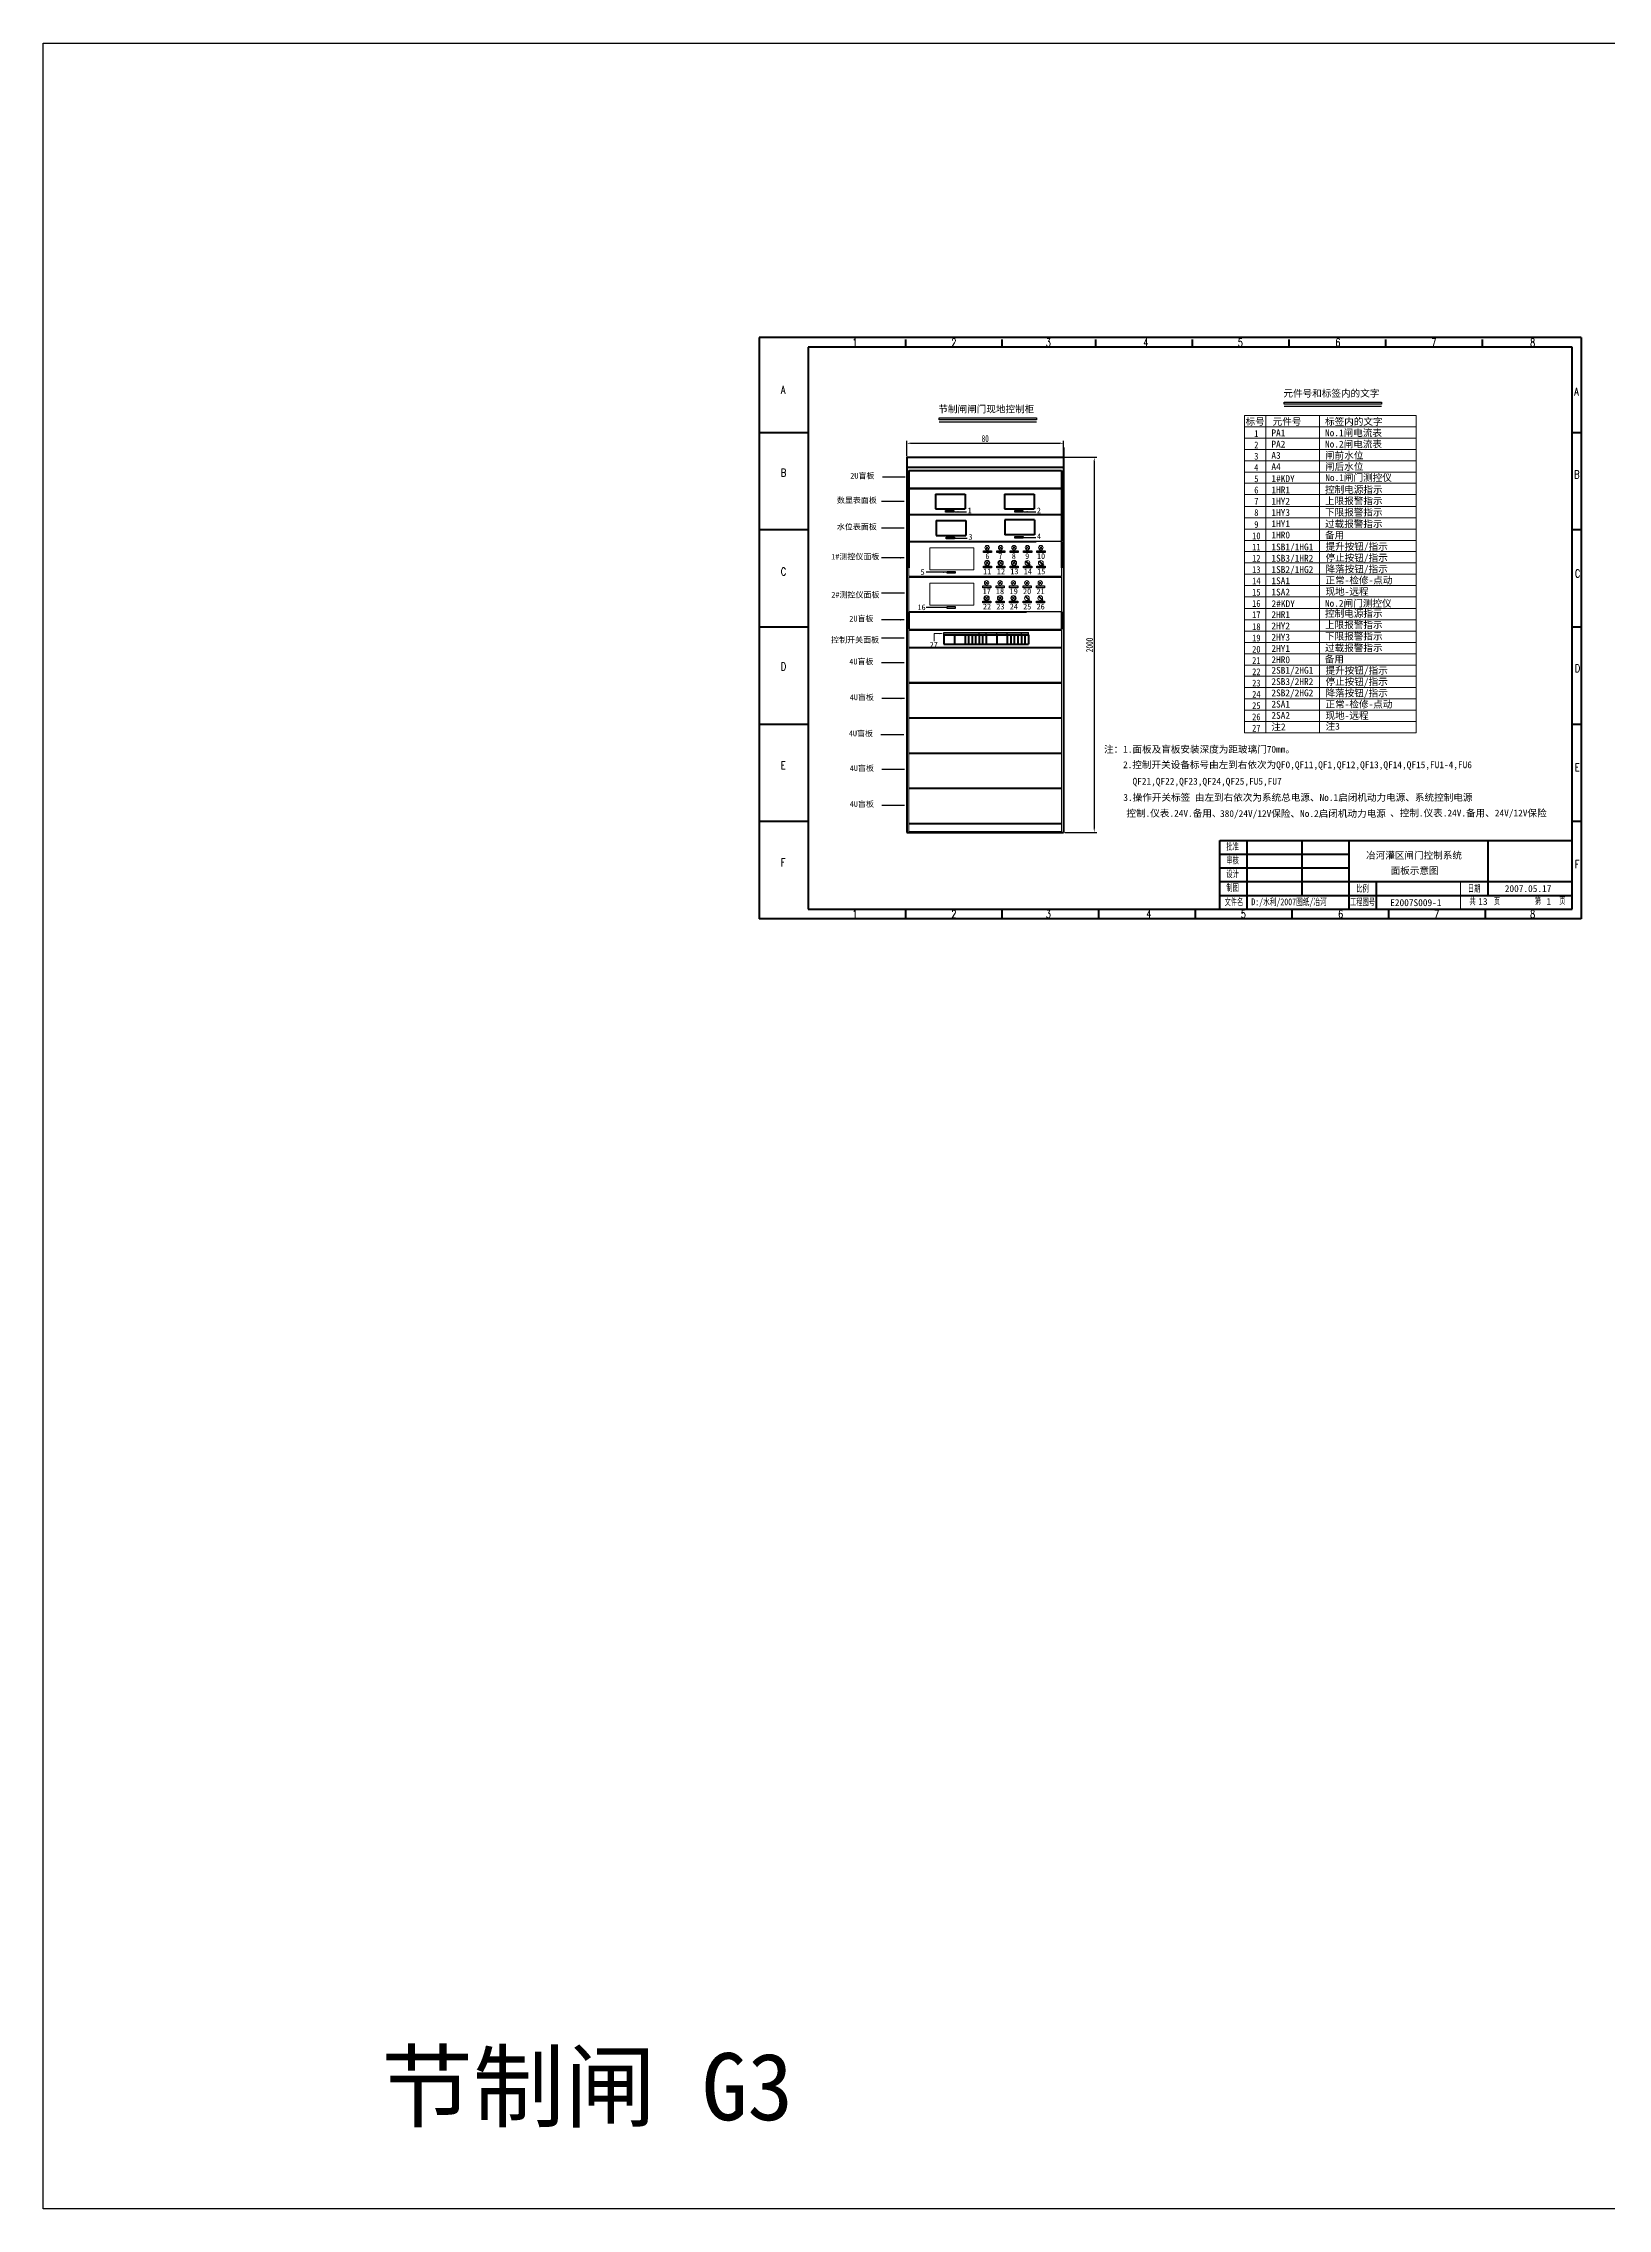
# Model space of a CAD drawing. Header units: millimetres. Extents: x 351 to 10319, y -5939 to 5511.
# Drawn here: x 2031 to 2831, y -4286 to -3180 of the extents above; entities that cross this region are included whole.
import ezdxf
from ezdxf.enums import TextEntityAlignment as Align

# ---------------------------------------------------------------- set-up
doc = ezdxf.new("R2010")
doc.units = ezdxf.units.MM
for name, color, linetype in [('40', 7, 'Continuous'), ('41', 7, 'Continuous'), ('DIM', 7, 'Continuous')]:
    doc.layers.add(name, color=color, linetype=linetype)
doc.styles.add('HZ', font='txt.shx', dxfattribs={"width": 0.65, "bigfont": 'hztxt.shx'})
doc.styles.add('song', font='SimSun.ttf', dxfattribs={"width": 0.65})
doc.styles.add('仿宋', font='SIMFANG.TTF', dxfattribs={"width": 0.65})
doc.dimstyles.new('ISO-25', dxfattribs={"dimtxt": 3.5, "dimasz": 2, "dimexe": 1.25, "dimexo": 0.625, "dimtad": 1, "dimtoh": 1, "dimtxsty": 'song', "dimcen": 2.5, "dimadec": 0, "dimazin": 0, "dimtfac": 1, "dimtmove": 0, "dimatfit": 3, "dimfxl": 0, "dimarcsym": 0})

# ---------------------------------------------------------------- blocks, each defined once
blk = doc.blocks.new('A3图框')
at = {"color": 0, "lineweight": 50}
for p, q in [((167.9, 122.9), (-252.1, 122.9)), ((-177.4, 121.9), (-177.4, 117.9)), ((-128.1, 121.9), (-128.1, 117.9)), ((-80.2, 121.9), (-80.2, 117.9)), ((-30.8, 121.9), (-30.8, 117.9)), ((18.5, 121.9), (18.5, 117.9)), ((67.9, 121.9), (67.9, 117.9)), ((117.3, 121.9), (117.3, 117.9)), ((-227.1, 74.2), (-252.1, 74.2)), ((167.9, 74.2), (163.3, 74.2)), ((-227.1, 24.6), (-252.1, 24.6)), ((167.9, 24.6), (163.3, 24.6)), ((-227.1, -25.1), (-252.1, -25.1)), ((167.5, -25.1), (163.3, -25.1)), ((-227.1, -74.8), (-252.1, -74.8)), ((167.9, -74.8), (163.3, -74.8)), ((-227.1, -124.4), (-252.1, -124.4)), ((167.9, -124.4), (163.3, -124.4)), ((167.9, -174.1), (-252.1, -174.1)), ((-177.4, -169.1), (-177.4, -174.1)), ((-128.1, -169.1), (-128.1, -174.1)), ((-78.7, -169.1), (-78.7, -174.1)), ((-29.3, -169.1), (-29.3, -174.1)), ((20, -169.1), (20, -174.1)), ((69.4, -169.1), (69.4, -174.1)), ((118.8, -169.1), (118.8, -174.1))]:
    blk.add_line(p, q, dxfattribs=at)
at = {"lineweight": 20}
blk.add_line((106.3, -155.1), (106.3, -169.1), dxfattribs=at)
at = {"layer": '40', "color": 0, "lineweight": 50}
for p, q in [((163.3, 117.9), (-227.1, 117.9)), ((163.3, -169.1), (163.3, 117.9)), ((-16.7, -134.1), (163.3, -134.1)), ((-16.7, -169.1), (-16.7, -134.1)), ((-16.7, -141.1), (49.3, -141.1)), ((-2.7, -169.1), (-2.7, -134.1)), ((25.3, -162.1), (25.3, -134.1)), ((49.3, -169.1), (49.3, -134.1)), ((120.3, -162.1), (120.3, -134.1)), ((-16.7, -148.1), (49.3, -148.1)), ((-16.7, -155.1), (163.3, -155.1)), ((-16.7, -162.1), (163.3, -162.1)), ((63.3, -169.1), (63.3, -155.1)), ((63.3, -169.1), (63.3, -155.1)), ((120.3, -162.1), (120.3, -155.1)), ((-227.1, -169.1), (163.3, -169.1))]:
    blk.add_line(p, q, dxfattribs=at)
at = {"layer": '41', "color": 0, "lineweight": 50}
for p, q in [((-252.1, 122.9), (-252.1, -174.1)), ((167.9, 122.9), (167.9, -174.1)), ((-227.1, 117.9), (-227.1, -169.1))]:
    blk.add_line(p, q, dxfattribs=at)
at = {"color": 0, "lineweight": 50, "style": 'HZ', "width": 0.75}
for s, p in [('1', (-204.5, 118.3)), ('2', (-153.9, 118.3)), ('3', (-105.6, 118.3)), ('4', (-55.8, 118.3)), ('5', (-7.5, 118.3)), ('6', (42.3, 118.3)), ('7', (91.3, 118.3)), ('8', (141.8, 118.3)), ('A', (-241, 94.1)), ('A', (164.3, 93.2)), ('B', (-241, 51.8)), ('B', (164.3, 50.9)), ('C', (-241, 1.3)), ('C', (164.7, 0.3)), ('D', (-241, -47.2)), ('D', (164.7, -48.1)), ('E', (-241, -97.7)), ('E', (164.7, -98.7)), ('F', (-241, -147.3)), ('F', (164.7, -148.2)), ('1', (-204.5, -173.6)), ('2', (-153.9, -173.6)), ('3', (-105.6, -173.6)), ('4', (-54.3, -173.6)), ('5', (-6, -173.6)), ('6', (43.7, -173.6)), ('7', (92.8, -173.6)), ('8', (141.8, -173.6))]:
    blk.add_text(s, height=4, dxfattribs=at).set_placement(p)
at = {"layer": '41', "color": 0, "lineweight": 20, "style": '仿宋', "width": 0.65}
for s, p in [('批准', (-13.4, -138.9)), ('审核', (-13.4, -145.9)), ('设计', (-13.4, -152.9)), ('文件名', (-14.3, -167.2)), ('制图', (-13.4, -159.9)), ('工程图号', (49.8, -167.2)), ('比例', (53, -160.3)), ('日期', (110, -160.3)), ('共     页', (110.8, -166.8)), ('第     页', (144.2, -166.6))]:
    blk.add_text(s, height=3.5, dxfattribs=at).set_placement(p)
blk = doc.blocks.new('*D90')
at = {"color": 0, "lineweight": -2}
for p, q in [((2472.6, -3390.7), (2472.6, -3382.9)), ((2474.6, -3384.2), (2550.6, -3384.2)), ((2552.6, -3390.7), (2552.6, -3382.9))]:
    blk.add_line(p, q, dxfattribs=at)
at = {"color": 0}
for points in [[(2474.6, -3383.8), (2474.6, -3384.5), (2472.6, -3384.2)], [(2550.6, -3383.8), (2550.6, -3384.5), (2552.6, -3384.2)]]:
    blk.add_solid(points, dxfattribs=at)
at = {"layer": 'Defpoints', "color": 0}
for p in [(2552.6, -3384.2), (2472.6, -3391.3), (2552.6, -3391.3)]:
    blk.add_point(p, dxfattribs=at)
at = {"color": 0, "insert": (2512.6, -3381.8), "char_height": 3.5, "attachment_point": 5, "style": 'song'}
blk.add_mtext('80', dxfattribs=at)
blk = doc.blocks.new('*D91')
at = {"color": 0, "lineweight": -2}
for p, q in [((2553.3, -3391.3), (2569.6, -3391.3)), ((2568.3, -3393.3), (2568.3, -3581)), ((2553.3, -3583), (2569.6, -3583))]:
    blk.add_line(p, q, dxfattribs=at)
at = {"color": 0}
for points in [[(2568, -3393.3), (2568.6, -3393.3), (2568.3, -3391.3)], [(2568, -3581), (2568.6, -3581), (2568.3, -3583)]]:
    blk.add_solid(points, dxfattribs=at)
at = {"layer": 'Defpoints', "color": 0}
for p in [(2552.6, -3391.3), (2552.6, -3583), (2568.3, -3583)]:
    blk.add_point(p, dxfattribs=at)
at = {"color": 0, "insert": (2565.9, -3487.2), "char_height": 3.5, "attachment_point": 5, "rotation": 90, "style": 'song'}
blk.add_mtext('2000', dxfattribs=at)

msp = doc.modelspace()

# ---------------------------------------------------------------- linework, layer by layer
at = {"color": 0}
for p, q in [((2488.989, -3371.179), (2538.742, -3371.179)), ((2488.989, -3372.176), (2488.989, -3371.179)), ((2538.742, -3372.176), (2488.989, -3372.176)), ((2488.989, -3373.237), (2538.742, -3373.237)), ((2538.742, -3371.179), (2538.742, -3372.176)), ((2665.296, -3363.14), (2715.049, -3363.14)), ((2665.296, -3364.138), (2665.296, -3363.14)), ((2715.049, -3364.138), (2665.296, -3364.138)), ((2665.296, -3365.198), (2715.049, -3365.198)), ((2715.049, -3363.14), (2715.049, -3364.138)), ((2491.473, -3480.924), (2534.673, -3480.924)), ((2491.473, -3481.798), (2491.473, -3480.924)), ((2534.673, -3481.798), (2491.473, -3481.798)), ((2509.473, -3481.798), (2509.473, -3480.924)), ((2513.073, -3481.798), (2513.073, -3480.924)), ((2518.473, -3481.798), (2518.473, -3480.924)), ((2523.873, -3481.798), (2523.873, -3480.924)), ((2531.073, -3481.798), (2531.073, -3480.924)), ((2534.673, -3481.798), (2534.673, -3480.924))]:
    msp.add_line(p, q, dxfattribs=at)
at = {"color": 0, "lineweight": 20}
for p, q in [((2645.144, -3370.056), (2732.736, -3370.056)), ((2645.144, -3375.816), (2645.144, -3370.056)), ((2655.943, -3370.056), (2655.943, -3375.816)), ((2683.338, -3370.056), (2683.338, -3375.816)), ((2732.736, -3370.056), (2732.736, -3375.816)), ((2645.144, -3375.816), (2732.736, -3375.816)), ((2645.144, -3375.816), (2732.736, -3375.816)), ((2645.144, -3532.014), (2645.144, -3375.816)), ((2645.144, -3381.575), (2732.736, -3381.575)), ((2655.943, -3375.816), (2655.943, -3532.014)), ((2683.338, -3375.816), (2683.338, -3532.014)), ((2732.736, -3375.816), (2732.736, -3532.014)), ((2645.144, -3387.334), (2732.736, -3387.334)), ((2645.144, -3393.094), (2732.736, -3393.094)), ((2645.144, -3398.853), (2732.736, -3398.853)), ((2645.144, -3404.612), (2732.736, -3404.612)), ((2645.144, -3410.372), (2732.736, -3410.372)), ((2732.736, -3416.48), (2645.144, -3416.48)), ((2645.144, -3422.239), (2732.736, -3422.239)), ((2645.144, -3427.998), (2732.736, -3427.998)), ((2645.144, -3433.758), (2732.736, -3433.758)), ((2645.144, -3433.758), (2732.736, -3433.758)), ((2645.144, -3439.517), (2732.736, -3439.517)), ((2645.144, -3445.276), (2732.736, -3445.276)), ((2645.144, -3451.035), (2732.736, -3451.035)), ((2645.144, -3456.795), (2732.736, -3456.795)), ((2645.144, -3462.554), (2732.736, -3462.554)), ((2732.736, -3468.662), (2645.144, -3468.662)), ((2645.144, -3474.421), (2732.736, -3474.421)), ((2645.144, -3480.181), (2732.736, -3480.181)), ((2645.144, -3485.94), (2732.736, -3485.94)), ((2645.144, -3485.94), (2732.736, -3485.94)), ((2645.144, -3491.699), (2732.736, -3491.699)), ((2645.144, -3497.459), (2732.736, -3497.459)), ((2645.144, -3503.218), (2732.736, -3503.218)), ((2645.144, -3508.977), (2732.736, -3508.977)), ((2645.144, -3514.736), (2732.736, -3514.736)), ((2645.144, -3520.496), (2732.736, -3520.496)), ((2645.144, -3526.255), (2732.736, -3526.255)), ((2645.144, -3532.014), (2732.736, -3532.014))]:
    msp.add_line(p, q, dxfattribs=at)
at = {"lineweight": 50}
for p, q in [((2472.635, -3391.327), (2472.635, -3583.044)), ((2472.635, -3391.327), (2552.635, -3391.327)), ((2552.635, -3386.257), (2552.635, -3551.315)), ((2552.635, -3391.327), (2552.635, -3583.044)), ((2472.635, -3396.327), (2552.635, -3396.327)), ((2473.635, -3398.155), (2473.635, -3425.058)), ((2473.635, -3398.155), (2551.635, -3398.155)), ((2473.635, -3398.155), (2551.635, -3398.155)), ((2551.635, -3398.155), (2551.635, -3425.058)), ((2472.635, -3407.278), (2539.635, -3407.278)), ((2473.635, -3407.045), (2551.635, -3407.045)), ((2473.635, -3407.278), (2551.635, -3407.278)), ((2487.127, -3410.133), (2502.327, -3410.133)), ((2487.127, -3410.133), (2487.127, -3417.743)), ((2487.127, -3417.743), (2502.327, -3417.743)), ((2502.327, -3410.133), (2502.327, -3417.743)), ((2522.482, -3410.133), (2537.682, -3410.133)), ((2522.482, -3410.133), (2522.482, -3417.743)), ((2522.482, -3417.743), (2537.682, -3417.743)), ((2537.682, -3410.133), (2537.682, -3417.743)), ((2473.635, -3420.613), (2538.635, -3420.613)), ((2473.635, -3420.613), (2551.635, -3420.613)), ((2473.635, -3420.813), (2473.635, -3447.854)), ((2487.525, -3423.68), (2502.725, -3423.68)), ((2487.525, -3423.68), (2487.525, -3431.29)), ((2502.725, -3423.68), (2502.725, -3431.29)), ((2522.563, -3423.329), (2522.563, -3430.939)), ((2537.763, -3423.329), (2522.563, -3423.329)), ((2537.763, -3423.329), (2537.763, -3430.939)), ((2551.635, -3420.813), (2551.635, -3434.148)), ((2473.635, -3434.348), (2538.635, -3434.348)), ((2487.525, -3431.29), (2502.725, -3431.29)), ((2537.763, -3430.939), (2522.563, -3430.939)), ((2551.635, -3434.519), (2551.635, -3447.854)), ((2473.635, -3452.328), (2551.635, -3452.328)), ((2473.635, -3470.308), (2473.635, -3479.198)), ((2473.635, -3470.308), (2533.635, -3470.308)), ((2551.635, -3470.308), (2551.635, -3479.198)), ((2473.635, -3479.398), (2551.635, -3479.398)), ((2473.635, -3479.398), (2533.635, -3479.398)), ((2491.473, -3482.068), (2491.473, -3486.768)), ((2491.473, -3482.068), (2534.673, -3482.068)), ((2496.873, -3482.068), (2496.873, -3486.768)), ((2496.873, -3482.068), (2496.873, -3486.768)), ((2502.273, -3482.068), (2502.273, -3486.768)), ((2504.073, -3482.068), (2504.073, -3486.768)), ((2505.873, -3482.068), (2505.873, -3486.768)), ((2507.673, -3482.068), (2507.673, -3486.768)), ((2509.473, -3482.068), (2509.473, -3486.768)), ((2511.273, -3482.068), (2511.273, -3486.768)), ((2513.073, -3482.068), (2513.073, -3486.768)), ((2513.073, -3482.068), (2513.073, -3486.768)), ((2518.473, -3482.068), (2518.473, -3486.768)), ((2518.473, -3482.068), (2518.473, -3486.768)), ((2523.873, -3482.068), (2523.873, -3486.768)), ((2525.673, -3482.068), (2525.673, -3486.768)), ((2527.473, -3482.068), (2527.473, -3486.768)), ((2529.273, -3482.068), (2529.273, -3486.768)), ((2531.073, -3482.068), (2531.073, -3486.768)), ((2532.873, -3482.068), (2532.873, -3486.768)), ((2534.673, -3482.068), (2534.673, -3486.768)), ((2534.673, -3482.068), (2534.673, -3486.768)), ((2473.635, -3488.488), (2551.635, -3488.488)), ((2491.473, -3486.768), (2534.673, -3486.768)), ((2473.635, -3506.468), (2551.635, -3506.468)), ((2473.635, -3524.448), (2551.635, -3524.448)), ((2473.635, -3542.428), (2551.635, -3542.428)), ((2473.635, -3560.408), (2551.635, -3560.408)), ((2472.635, -3583.044), (2552.635, -3583.044)), ((2472.635, -3583.044), (2552.635, -3583.044)), ((2473.635, -3578.388), (2551.635, -3578.388)), ((2473.635, -3582.638), (2551.635, -3582.638))]:
    msp.add_line(p, q, dxfattribs=at)
at = {"lineweight": 20}
for p, q in [((2473.635, -3420.813), (2551.635, -3420.813)), ((2473.635, -3434.148), (2551.635, -3434.148)), ((2473.635, -3434.148), (2551.635, -3434.148)), ((2473.635, -3434.348), (2473.635, -3452.128)), ((2473.635, -3434.348), (2551.635, -3434.348)), ((2473.635, -3434.348), (2551.635, -3434.348)), ((2484.279, -3437.638), (2484.279, -3448.838)), ((2484.279, -3437.638), (2506.779, -3437.638)), ((2506.779, -3437.638), (2506.779, -3448.838)), ((2512.745, -3436.763), (2514.46, -3438.22)), ((2512.836, -3438.315), (2514.369, -3436.668)), ((2519.599, -3436.763), (2521.314, -3438.22)), ((2519.69, -3438.315), (2521.223, -3436.668)), ((2526.453, -3436.763), (2528.167, -3438.22)), ((2526.543, -3438.315), (2528.077, -3436.668)), ((2533.306, -3436.763), (2535.021, -3438.22)), ((2533.397, -3438.315), (2534.93, -3436.668)), ((2540.16, -3436.763), (2541.875, -3438.22)), ((2540.251, -3438.315), (2541.784, -3436.668)), ((2551.635, -3434.348), (2551.635, -3452.128)), ((2484.279, -3448.838), (2506.779, -3448.838)), ((2512.745, -3444.56), (2514.46, -3446.016)), ((2512.836, -3446.111), (2514.369, -3444.465)), ((2519.599, -3444.56), (2521.314, -3446.016)), ((2519.69, -3446.111), (2521.223, -3444.465)), ((2526.453, -3444.56), (2528.167, -3446.016)), ((2526.543, -3446.111), (2528.077, -3444.465)), ((2473.635, -3452.128), (2551.635, -3452.128)), ((2473.635, -3452.328), (2473.635, -3470.108)), ((2473.635, -3452.328), (2538.635, -3452.328)), ((2473.635, -3452.328), (2538.635, -3452.328)), ((2484.279, -3455.618), (2506.779, -3455.618)), ((2484.279, -3455.618), (2484.279, -3466.818)), ((2506.779, -3455.618), (2506.779, -3466.818)), ((2512.458, -3454.743), (2514.172, -3456.2)), ((2512.548, -3456.295), (2514.082, -3454.648)), ((2519.311, -3454.743), (2521.026, -3456.2)), ((2519.402, -3456.295), (2520.935, -3454.648)), ((2526.165, -3454.743), (2527.88, -3456.2)), ((2526.256, -3456.295), (2527.789, -3454.648)), ((2533.019, -3454.743), (2534.733, -3456.2)), ((2533.109, -3456.295), (2534.643, -3454.648)), ((2539.872, -3454.743), (2541.587, -3456.2)), ((2539.963, -3456.295), (2541.496, -3454.648)), ((2551.635, -3452.328), (2551.635, -3470.108)), ((2473.635, -3470.108), (2551.635, -3470.108)), ((2473.635, -3470.308), (2551.635, -3470.308)), ((2484.279, -3466.818), (2506.779, -3466.818)), ((2512.458, -3462.54), (2514.172, -3463.996)), ((2512.548, -3464.091), (2514.082, -3462.445)), ((2519.311, -3462.54), (2521.026, -3463.996)), ((2519.402, -3464.091), (2520.935, -3462.445)), ((2526.165, -3462.54), (2527.88, -3463.996)), ((2526.256, -3464.091), (2527.789, -3462.445)), ((2473.635, -3479.198), (2551.635, -3479.198)), ((2473.635, -3479.398), (2473.635, -3497.178)), ((2486.561, -3481.361), (2486.561, -3485.184)), ((2534.673, -3481.798), (2534.673, -3480.924)), ((2551.635, -3479.398), (2551.635, -3497.178)), ((2473.635, -3488.288), (2551.635, -3488.288)), ((2473.635, -3488.288), (2551.635, -3488.288)), ((2473.635, -3497.378), (2473.635, -3515.158)), ((2473.635, -3506.268), (2551.635, -3506.268)), ((2551.635, -3497.378), (2551.635, -3515.158)), ((2473.635, -3515.358), (2473.635, -3533.138)), ((2551.635, -3515.358), (2551.635, -3533.138)), ((2473.635, -3524.248), (2551.635, -3524.248)), ((2473.635, -3533.338), (2473.635, -3551.118)), ((2473.635, -3537.432), (2473.635, -3582.638)), ((2551.635, -3533.338), (2551.635, -3551.118)), ((2551.635, -3537.432), (2551.635, -3582.638)), ((2473.635, -3542.228), (2551.635, -3542.228)), ((2473.635, -3560.208), (2551.635, -3560.208)), ((2473.635, -3578.188), (2551.635, -3578.188))]:
    msp.add_line(p, q, dxfattribs=at)
for points in [[(2031.384, -3179.863), (7052.34, -3179.863), (7052.34, -4286.001), (2031.384, -4286.001)], [(2533.226, -3444.503), (2533.436, -3444.293), (2535.481, -3446.338), (2535.271, -3446.548)], [(2540.08, -3444.503), (2540.29, -3444.293), (2542.335, -3446.338), (2542.125, -3446.548)], [(2532.938, -3462.483), (2533.148, -3462.273), (2535.193, -3464.318), (2534.983, -3464.528)], [(2539.792, -3462.483), (2540.002, -3462.273), (2542.047, -3464.318), (2541.837, -3464.528)]]:
    msp.add_lwpolyline(points, close=True)
at = {"color": 0}
for points in [[(2492.335, -3418.555), (2496.487, -3418.555), (2496.487, -3419.429), (2492.335, -3419.429)], [(2527.69, -3418.555), (2531.842, -3418.555), (2531.842, -3419.429), (2527.69, -3419.429)], [(2492.733, -3432.102), (2496.884, -3432.102), (2496.884, -3432.976), (2492.733, -3432.976)], [(2511.638, -3439.098), (2515.79, -3439.098), (2515.79, -3439.972), (2511.638, -3439.972)], [(2518.492, -3439.098), (2522.644, -3439.098), (2522.644, -3439.972), (2518.492, -3439.972)], [(2525.346, -3439.098), (2529.497, -3439.098), (2529.497, -3439.972), (2525.346, -3439.972)], [(2527.771, -3431.751), (2531.923, -3431.751), (2531.923, -3432.625), (2527.771, -3432.625)], [(2532.199, -3439.098), (2536.351, -3439.098), (2536.351, -3439.972), (2532.199, -3439.972)], [(2539.053, -3439.098), (2543.205, -3439.098), (2543.205, -3439.972), (2539.053, -3439.972)], [(2493.136, -3449.65), (2497.288, -3449.65), (2497.288, -3450.524), (2493.136, -3450.524)], [(2511.638, -3446.894), (2515.79, -3446.894), (2515.79, -3447.768), (2511.638, -3447.768)], [(2518.492, -3446.894), (2522.644, -3446.894), (2522.644, -3447.768), (2518.492, -3447.768)], [(2525.346, -3446.894), (2529.497, -3446.894), (2529.497, -3447.768), (2525.346, -3447.768)], [(2532.199, -3446.894), (2536.351, -3446.894), (2536.351, -3447.768), (2532.199, -3447.768)], [(2539.053, -3446.894), (2543.205, -3446.894), (2543.205, -3447.768), (2539.053, -3447.768)], [(2511.35, -3457.078), (2515.502, -3457.078), (2515.502, -3457.952), (2511.35, -3457.952)], [(2518.204, -3457.078), (2522.356, -3457.078), (2522.356, -3457.952), (2518.204, -3457.952)], [(2525.058, -3457.078), (2529.21, -3457.078), (2529.21, -3457.952), (2525.058, -3457.952)], [(2531.911, -3457.078), (2536.063, -3457.078), (2536.063, -3457.952), (2531.911, -3457.952)], [(2538.765, -3457.078), (2542.917, -3457.078), (2542.917, -3457.952), (2538.765, -3457.952)], [(2493.136, -3467.63), (2497.288, -3467.63), (2497.288, -3468.504), (2493.136, -3468.504)], [(2511.35, -3464.874), (2515.502, -3464.874), (2515.502, -3465.748), (2511.35, -3465.748)], [(2518.204, -3464.874), (2522.356, -3464.874), (2522.356, -3465.748), (2518.204, -3465.748)], [(2525.058, -3464.874), (2529.21, -3464.874), (2529.21, -3465.748), (2525.058, -3465.748)], [(2531.911, -3464.874), (2536.063, -3464.874), (2536.063, -3465.748), (2531.911, -3465.748)], [(2538.765, -3464.874), (2542.917, -3464.874), (2542.917, -3465.748), (2538.765, -3465.748)]]:
    msp.add_lwpolyline(points, close=True, dxfattribs=at)
at = {"lineweight": 20}
msp.add_lwpolyline([(2489.39, -3481.361), (2486.561, -3481.361)], dxfattribs=at)
for centre, radius in [((2513.603, -3437.492), 1.125), ((2520.456, -3437.492), 1.125), ((2527.31, -3437.492), 1.125), ((2534.164, -3437.492), 1.125), ((2541.017, -3437.492), 1.125), ((2513.603, -3445.288), 1.35), ((2513.603, -3445.288), 1.125), ((2520.456, -3445.288), 1.35), ((2520.456, -3445.288), 1.125), ((2527.31, -3445.288), 1.35), ((2527.31, -3445.288), 1.125), ((2534.164, -3445.288), 1.215), ((2541.017, -3445.288), 1.215), ((2513.315, -3463.268), 1.35), ((2513.315, -3455.472), 1.125), ((2513.315, -3463.268), 1.125), ((2520.169, -3463.268), 1.35), ((2520.169, -3455.472), 1.125), ((2520.169, -3463.268), 1.125), ((2527.022, -3463.268), 1.35), ((2527.022, -3455.472), 1.125), ((2527.022, -3463.268), 1.125), ((2533.876, -3463.268), 1.215), ((2533.876, -3455.472), 1.125), ((2540.73, -3463.268), 1.215), ((2540.73, -3455.472), 1.125)]:
    msp.add_circle(centre, radius, dxfattribs=at)
msp.add_solid([(2489.39, -3481.014), (2491.473, -3481.361), (2489.39, -3481.708)], dxfattribs=at)

# ---------------------------------------------------------------- block references
at = {"layer": '40', "lineweight": 20, "ltscale": 10}
msp.add_blockref('A3图框', (2649.193, -3453.017), dxfattribs=at)

# ---------------------------------------------------------------- texts
at = {"color": 0, "style": 'song'}
for s, p in [('元件号和标签内的文字', (2664.967, -3360.425)), ('节制闸闸门现地控制柜', (2488.66, -3368.464))]:
    msp.add_text(s, height=3.5, dxfattribs=at).set_placement(p)
msp.add_text('节制闸 G3', height=34.3, dxfattribs=at).set_placement((2309.279, -4240.802), align=Align.CENTER)
at = {"layer": '41', "color": 0, "style": 'song'}
for s, height, p in [('2U盲板', 2.9167, (2443.65, -3402.246)), ('数显表面板', 2.9167, (2436.824, -3414.734)), ('1', 2.917, (2503.622, -3419.909)), ('2', 2.917, (2538.976, -3419.909)), ('水位表面板', 2.9167, (2436.803, -3428.269)), ('3', 2.917, (2504.019, -3433.456)), ('4', 2.917, (2539.058, -3433.105)), ('1#测控仪面板', 2.9167, (2433.932, -3443.541)), ('5', 2.917, (2479.596, -3451.431)), ('11', 2.9167, (2511.508, -3451.068)), ('6', 2.917, (2512.684, -3443.271)), ('12', 2.9167, (2518.576, -3451.068)), ('7', 2.917, (2519.303, -3443.271)), ('13', 2.9167, (2525.43, -3451.068)), ('8', 2.917, (2526.157, -3443.271)), ('14', 2.9167, (2532.284, -3451.068)), ('9', 2.917, (2533.011, -3443.271)), ('10', 2.9167, (2539.062, -3443.271)), ('15', 2.9167, (2539.137, -3451.068)), ('2#测控仪面板', 2.9167, (2433.985, -3463.026)), ('17', 2.9167, (2511.288, -3461.251)), ('18', 2.9167, (2518.063, -3461.251)), ('19', 2.9167, (2525.067, -3461.251)), ('20', 2.9167, (2531.921, -3461.251)), ('21', 2.9167, (2538.775, -3461.251)), ('2U盲板', 2.9167, (2443.169, -3475.236)), ('16', 2.9167, (2478.012, -3469.411)), ('22', 2.9167, (2511.446, -3469.048)), ('23', 2.9167, (2518.289, -3469.048)), ('24', 2.9167, (2525.142, -3469.048)), ('25', 2.9167, (2531.996, -3469.048)), ('26', 2.9167, (2538.85, -3469.048)), ('控制开关面板', 2.9167, (2433.873, -3486.032)), ('4U盲板', 2.9167, (2443.169, -3497.151)), ('27', 2.9167, (2484.256, -3488.502)), ('4U盲板', 2.9167, (2443.413, -3515.415)), ('4U盲板', 2.9167, (2442.925, -3533.883)), ('注：1.面板及盲板安装深度为距玻璃门70mm。', 3.5, (2573.276, -3542.281)), ('4U盲板', 2.9167, (2443.413, -3551.619)), ('2.控制开关设备标号由左到右依次为QF0,QF11,QF1,QF12,QF13,QF14,QF15,FU1-4,FU6', 3.5, (2583.002, -3550.148)), ('QF21,QF22,QF23,QF24,QF25,FU5,FU7', 3.5, (2587.858, -3558.588)), ('4U盲板', 2.9167, (2443.413, -3569.933)), ('冶河灌区闸门控制系统', 3.5, (2707.171, -3596.416)), ('面板示意图', 3.5, (2719.725, -3604.244)), ('E2007S009-1', 3.5, (2719.504, -3620.589)), ('13', 3.5, (2764.476, -3620.023)), ('2007.05.17', 3.5, (2778.043, -3613.426)), ('1', 3.5, (2799.339, -3620.023))]:
    msp.add_text(s, height=height, dxfattribs=at).set_placement(p)
at = {"layer": '41', "color": 0, "style": 'song', "width": 0.7}
msp.add_text('D:/水利/2007图纸/冶河', height=3.5, dxfattribs=at).set_placement((2648.549, -3620.156))
at = {"layer": 'DIM', "color": 0, "style": 'song'}
for s, p in [('标号', (2645.626, -3374.842)), ('元件号', (2659.442, -3374.842)), ('标签内的文字', (2686.202, -3374.842)), ('PA1', (2658.807, -3380.601)), ('PA2', (2658.807, -3386.361)), ('No.1闸电流表', (2686.202, -3380.601)), ('No.2闸电流表', (2686.202, -3386.361)), ('A3', (2658.807, -3392.12)), ('A4', (2658.807, -3397.879)), ('闸前水位', (2686.202, -3392.12)), ('闸后水位', (2686.202, -3397.879)), ('1#KDY', (2658.807, -3403.987)), ('1HR1', (2658.807, -3409.746)), ('1HR1', (2658.807, -3409.746)), ('控制电源指示', (2686.202, -3409.571)), ('No.1闸门测控仪', (2686.332, -3403.482)), ('1HY2', (2658.807, -3415.506)), ('1HY3', (2658.807, -3421.265)), ('上限报警指示', (2686.202, -3415.33)), ('下限报警指示', (2686.202, -3421.179)), ('1HY1', (2658.807, -3427.024)), ('备用', (2686.202, -3432.875)), ('过载报警指示', (2686.202, -3427.115)), ('1HR0', (2658.807, -3432.784)), ('1SB1/1HG1', (2658.807, -3438.892)), ('提升按钮/指示', (2686.46, -3438.634)), ('1SB3/1HR2', (2658.807, -3444.651)), ('1SB2/1HG2', (2658.807, -3450.41)), ('停止按钮/指示', (2686.46, -3444.393)), ('降落按钮/指示', (2686.46, -3450.153)), ('1SA1', (2658.807, -3456.17)), ('1SA2', (2658.807, -3461.929)), ('现地-远程', (2686.46, -3461.671)), ('正常-检修-点动', (2686.46, -3455.912)), ('2HR1', (2658.807, -3473.447)), ('2#KDY', (2658.887, -3467.871)), ('控制电源指示', (2686.202, -3472.923)), ('No.2闸门测控仪', (2686.164, -3467.689)), ('2HY2', (2658.807, -3479.207)), ('2HY3', (2658.807, -3484.966)), ('上限报警指示', (2686.202, -3478.682)), ('下限报警指示', (2686.202, -3484.531)), ('2HY1', (2658.807, -3490.725)), ('2HR0', (2658.807, -3496.485)), ('备用', (2686.067, -3496.227)), ('过载报警指示', (2686.202, -3490.468)), ('2SB1/2HG1', (2658.807, -3501.896)), ('2SB3/2HR2', (2658.807, -3507.655)), ('提升按钮/指示', (2686.46, -3501.987)), ('停止按钮/指示', (2686.46, -3507.746)), ('2SB2/2HG2', (2658.807, -3513.414)), ('2SA1', (2658.807, -3519.174)), ('正常-检修-点动', (2686.46, -3519.265)), ('降落按钮/指示', (2686.46, -3513.505)), ('2SA2', (2658.807, -3524.933)), ('注2', (2658.807, -3530.781)), ('现地-远程', (2686.46, -3525.024)), ('注3', (2686.494, -3530.504)), ('3.操作开关标签 由左到右依次为系统总电源、No.1启闭机动力电源、系统控制电源', (2583.161, -3566.857)), ('控制.仪表.24V.备用、', (2584.735, -3574.944)), ('380/24V/12V保险、No.2启闭机动力电源', (2632.558, -3575.089)), ('、控制.仪表.24V.备用、24V/12V保险', (2719.472, -3574.824))]:
    msp.add_text(s, height=3.5, dxfattribs=at).set_placement(p)
at = {"layer": 'DIM', "color": 0, "width": 0.9}
for s, p in [('2', (2651.111, -3386.769)), ('1', (2651.111, -3381.009)), ('4', (2651.111, -3398.287)), ('3', (2651.111, -3392.528)), ('5', (2651.111, -3404.047)), ('6', (2651.111, -3409.806)), ('8', (2651.111, -3421.325)), ('7', (2651.111, -3415.565)), ('9', (2651.111, -3427.432)), ('10', (2651.111, -3433.192)), ('11', (2651.111, -3438.951)), ('12', (2651.111, -3444.71)), ('13', (2651.111, -3450.47)), ('14', (2651.111, -3456.229)), ('15', (2651.111, -3461.988)), ('16', (2651.111, -3467.748)), ('17', (2651.111, -3473.507)), ('18', (2651.111, -3479.615)), ('19', (2651.111, -3485.374)), ('20', (2651.111, -3491.133)), ('21', (2651.111, -3496.893)), ('22', (2651.111, -3502.652)), ('23', (2651.111, -3508.411)), ('24', (2651.111, -3514.171)), ('25', (2651.111, -3519.93)), ('26', (2651.111, -3525.689)), ('27', (2651.111, -3531.449))]:
    msp.add_text(s, height=3.5, dxfattribs=at).set_placement(p, align=Align.CENTER)

# ---------------------------------------------------------------- dimensions: what is measured, and where the dimension line sits
dim = msp.add_linear_dim(base=(2552.635, -3384.16), p1=(2472.635, -3391.327), p2=(2552.635, -3391.327), dimstyle='ISO-25')
dim.commit()
dim.dimension.update_dxf_attribs({"geometry": '*D90', "text_midpoint": (2512.635, -3384.16), "dimtype": 160})
dim = msp.add_linear_dim(base=(2568.304, -3583.044), p1=(2552.635, -3391.327), p2=(2552.635, -3583.044), angle=90, text='2000', dimstyle='ISO-25')
dim.commit()
dim.dimension.update_dxf_attribs({"geometry": '*D91', "text_midpoint": (2565.929, -3487.186)})

# ---------------------------------------------------------------- leaders
at = {"lineweight": 20}
for points in [[(2471.669, -3401.458), (2460.059, -3401.458)], [(2471.202, -3413.946), (2459.592, -3413.946)], [(2471.181, -3427.481), (2459.571, -3427.481)], [(2496.879, -3419.116), (2503.029, -3419.116)], [(2532.234, -3419.116), (2538.383, -3419.116)], [(2497.277, -3432.663), (2503.426, -3432.663)], [(2532.315, -3432.312), (2538.465, -3432.312)], [(2471.246, -3442.753), (2459.636, -3442.753)], [(2493.136, -3450.087), (2482.436, -3450.087)], [(2471.3, -3460.748), (2459.69, -3460.748)], [(2493.136, -3468.067), (2482.436, -3468.067)], [(2471.187, -3474.448), (2459.577, -3474.448)], [(2471.187, -3483.754), (2459.577, -3483.754)], [(2471.187, -3496.363), (2459.577, -3496.363)], [(2471.431, -3514.627), (2459.821, -3514.627)], [(2470.943, -3533.095), (2459.333, -3533.095)], [(2471.431, -3550.831), (2459.821, -3550.831)], [(2471.431, -3569.146), (2459.821, -3569.146)]]:
    msp.add_leader(points, dimstyle='ISO-25', override={"dimgap": 0.625, "dimtad": 0}, dxfattribs=at)

doc.saveas('drawing.dxf')
